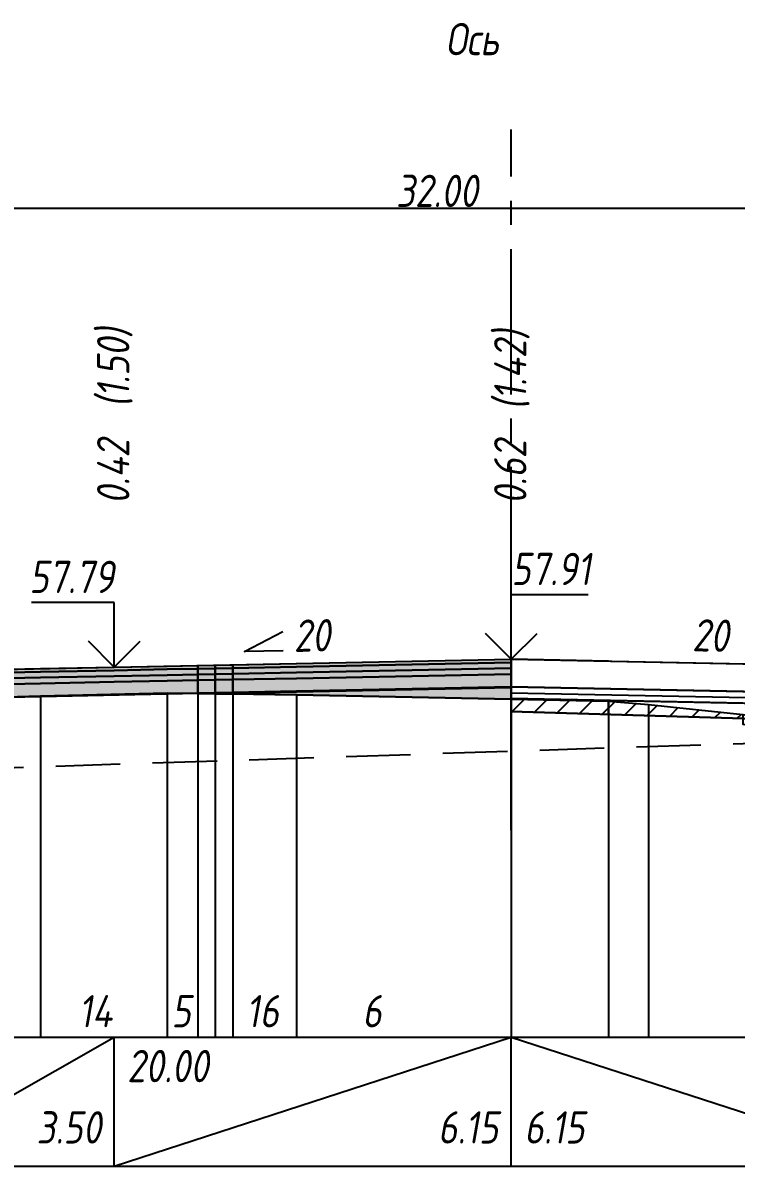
# Model space of a CAD drawing. Extents: x -717 to 1451, y -133302 to 233.
# Drawn here: x -209.5 to -154.2, y -73648.7 to -73560.1 of the extents above; entities that cross this region are included whole.
import ezdxf
from ezdxf.enums import TextEntityAlignment as Align

# ---------------------------------------------------------------- set-up
doc = ezdxf.new("R2010")
doc.units = 0
doc.linetypes.add('осевая2', pattern=[1.125, 0.75, -0.125, 0.125, -0.125])
doc.linetypes.add('штриховая', pattern=[0.75, 0.5, -0.25])
for name, color, linetype in [('Интерполированный поперечник', 2, 'Continuous'), ('Код_514', 1, 'Continuous'), ('Контур_0', 7, 'Continuous'), ('Контур_2521', 7, 'Continuous'), ('Контур_2660', 7, 'Continuous'), ('Контур_400', 7, 'Continuous'), ('Контур_508', 7, 'Continuous'), ('Контур_512', 7, 'Continuous'), ('Контур_513', 7, 'Continuous'), ('Красный поперечник', 1, 'Continuous'), ('Объём_2501', 7, 'Continuous'), ('Объём_2650', 7, 'Continuous'), ('Объём_2660', 7, 'Continuous'), ('Объём_2753', 7, 'Continuous'), ('Ось', 1, 'осевая2'), ('Откосы', 7, 'Continuous'), ('Отметки покрытия', 7, 'Continuous'), ('Рабочие отметки', 7, 'Continuous'), ('Рабочие отметки доп.', 7, 'Continuous'), ('Слои выравнивания', 7, 'Continuous'), ('Таблица', 7, 'Continuous'), ('Уклоны проезжей части', 7, 'Continuous'), ('Черный поперечник', 3, 'Continuous')]:
    doc.layers.add(name, color=color, linetype=linetype)
for name, color, linetype, true_color in [('Контур_2540', 2, 'Continuous', 0xffff00), ('Контур_2570', 7, 'Continuous', 0x80ff00), ('Контур_2725', 7, 'Continuous', 0x323232), ('Контур_2760', 7, 'Continuous', 0x323232), ('Контур_2761', 7, 'Continuous', 0x323232), ('Контур_2762', 7, 'Continuous', 0x323232), ('Контур_2763', 7, 'Continuous', 0x323232), ('Контур_2764', 7, 'Continuous', 0x323232), ('Контур_2765', 7, 'Continuous', 0x323232), ('Контур_402', 7, 'Continuous', 0xff6464), ('Объём_2500', 7, 'Continuous', 0xc0c0c0), ('Объём_2520', 7, 'Continuous', 0x80ffff), ('Объём_2540', 2, 'Continuous', 0xffff00), ('Объём_2600', 7, 'Continuous', 0x808000), ('Объём_2746', 2, 'Continuous', 0xffff00)]:
    doc.layers.add(name, color=color, linetype=linetype, true_color=true_color)
doc.styles.get("Standard").update_dxf_attribs({"font": 'txt', "height": 2.5})
doc.styles.add('М', font='romand.shx', dxfattribs={"width": 0.8, "oblique": 10, "height": 2.5})
doc.dimstyles.get("Standard").update_dxf_attribs({"dimtxt": 0.18, "dimasz": 0.18, "dimexe": 0.18, "dimexo": 0.0625, "dimgap": 0.09, "dimtad": 0, "dimtih": 1, "dimtoh": 1, "dimdec": 4, "dimzin": 0, "dimdsep": 46, "dimtxsty": 'Standard', "dimcen": 0.09, "dimadec": 0, "dimazin": 0, "dimtfac": 1, "dimtdec": 4, "dimtofl": 0, "dimtmove": 0, "dimatfit": 3, "dimfxl": 1, "dimtolj": 1, "dimtzin": 0, "dimarcsym": 0})

# ---------------------------------------------------------------- blocks, each defined once
blk = doc.blocks.new('_Oblique')
at = {"color": 0, "linetype": 'ByBlock', "lineweight": -2}
blk.add_line((-0.5, -0.5), (0.5, 0.5), dxfattribs=at)
blk = doc.blocks.new('*D3053')
at = {"color": 0, "lineweight": -2, "transparency": 16777216}
for p, q in [((-257.387, -73611.463), (-257.387, -73574.281)), ((-257.387, -73574.461), (-97.387, -73574.461)), ((-97.387, -73611.083), (-97.387, -73574.281))]:
    blk.add_line(p, q, dxfattribs=at)
at = {"layer": 'Defpoints', "color": 0, "transparency": 16777216}
for p in [(-97.387, -73574.461), (-257.387, -73611.526), (-97.387, -73611.146)]:
    blk.add_point(p, dxfattribs=at)
at = {"color": 0, "lineweight": -2, "transparency": 16777216, "rotation": 180}
blk.add_blockref('_Oblique', (-257.387, -73574.461), dxfattribs=at)
at = {"color": 0, "lineweight": -2, "transparency": 16777216}
blk.add_blockref('_Oblique', (-97.387, -73574.461), dxfattribs=at)
at = {"color": 0, "transparency": 16777216, "insert": (-177.387, -73573.121), "char_height": 2.5, "width": 0.9, "attachment_point": 5, "style": 'М'}
blk.add_mtext('\\A1;32.00', dxfattribs=at)

msp = doc.modelspace()

# ---------------------------------------------------------------- hatches: boundary and pattern name
at = {"layer": 'Объём_2600'}
h = msp.add_hatch(dxfattribs=at)
h.set_pattern_fill('ANSI31', color=6, scale=0.4)
h.set_pattern_definition([(45, (-374.491, 1.3376), (-0.898025612, 0.898025612), [])])
h.paths.add_polyline_path([(-153.695, -73613.986), (-171.637, -73613.448), (-171.637, -73612.499), (-164.102, -73612.651), (-161.007, -73612.909), (-153.695, -73613.669)])
at = {"layer": 'Слои выравнивания'}
for color, points in [(2, [(-211.774, -73610.201), (-208.093, -73610.127), (-202.387, -73610.013), (-198.289, -73609.931), (-195.913, -73609.884), (-195.913, -73610.134), (-198.289, -73610.181), (-202.387, -73610.263), (-208.093, -73610.377), (-211.774, -73610.451)]), (2, [(-195.913, -73609.884), (-194.56, -73609.857), (-194.56, -73610.107), (-195.913, -73610.134)]), (2, [(-194.56, -73609.857), (-193.206, -73609.83), (-193.206, -73610.08), (-194.56, -73610.107)]), (2, [(-193.206, -73609.83), (-188.276, -73609.731), (-171.637, -73609.398), (-171.637, -73609.648), (-188.276, -73609.981), (-193.206, -73610.08)]), (3, [(-193.206, -73610.08), (-188.276, -73609.981), (-171.637, -73609.648), (-171.637, -73610.098), (-188.276, -73610.431), (-193.206, -73610.53)]), (3, [(-211.774, -73610.451), (-208.093, -73610.377), (-202.387, -73610.263), (-198.289, -73610.181), (-195.913, -73610.134), (-195.913, -73610.584), (-198.289, -73610.631), (-202.387, -73610.713), (-208.093, -73610.827), (-211.774, -73610.901)]), (4, [(-211.774, -73610.901), (-208.093, -73610.827), (-202.387, -73610.713), (-198.289, -73610.631), (-195.913, -73610.584), (-195.913, -73611.034), (-198.289, -73611.081), (-202.387, -73611.163), (-208.093, -73611.277), (-211.774, -73611.351)]), (3, [(-195.913, -73610.134), (-194.56, -73610.107), (-194.56, -73610.557), (-195.913, -73610.584)]), (4, [(-195.913, -73610.584), (-194.56, -73610.557), (-194.56, -73611.007), (-195.913, -73611.034)]), (3, [(-194.56, -73610.107), (-193.206, -73610.08), (-193.206, -73610.53), (-194.56, -73610.557)]), (4, [(-194.56, -73610.557), (-193.206, -73610.53), (-193.206, -73610.98), (-194.56, -73611.007)]), (4, [(-193.206, -73610.53), (-188.276, -73610.431), (-171.637, -73610.098), (-171.637, -73610.548), (-188.276, -73610.881), (-193.206, -73610.98)]), (5, [(-193.206, -73610.98), (-188.276, -73610.881), (-171.637, -73610.548), (-171.637, -73611.548), (-188.276, -73611.881), (-193.206, -73611.98)]), (5, [(-211.774, -73611.351), (-208.093, -73611.277), (-202.387, -73611.163), (-198.289, -73611.081), (-195.913, -73611.034), (-195.913, -73612.034), (-198.289, -73612.081), (-202.387, -73612.163), (-208.093, -73612.277), (-211.774, -73612.351)]), (5, [(-195.913, -73611.034), (-194.56, -73611.007), (-194.56, -73612.007), (-195.913, -73612.034)]), (5, [(-194.56, -73611.007), (-193.206, -73610.98), (-193.206, -73611.98), (-194.56, -73612.007)]), (7, [(-193.206, -73611.98), (-188.276, -73611.881), (-171.637, -73611.548), (-171.637, -73611.598), (-188.276, -73611.931), (-193.206, -73612.03)]), (6, [(-193.206, -73612.03), (-188.276, -73611.931), (-171.637, -73611.598), (-171.637, -73612.499), (-188.276, -73612.163), (-193.206, -73612.08)]), (7, [(-195.913, -73612.034), (-194.56, -73612.007), (-194.56, -73612.057), (-195.913, -73612.084)]), (7, [(-194.56, -73612.007), (-193.206, -73611.98), (-193.206, -73612.03), (-194.56, -73612.057)]), (6, [(-194.56, -73612.057), (-193.206, -73612.03), (-193.206, -73612.08), (-194.56, -73612.107)])]:
    msp.add_hatch(color=color, dxfattribs=at).paths.add_polyline_path(points)

# ---------------------------------------------------------------- linework, layer by layer
at = {"layer": 'Интерполированный поперечник', "linetype": 'штриховая', "ltscale": 10, "flags": 128}
msp.add_lwpolyline([(-259.388, -73619.412), (-146.88, -73615.695)], dxfattribs=at)
at = {"layer": 'Код_514'}
for p, q in [((-219.887, -73648.662), (-202.387, -73638.662)), ((-202.387, -73648.662), (-202.387, -73638.662)), ((-202.387, -73648.662), (-171.637, -73638.662)), ((-171.637, -73648.662), (-171.637, -73638.662)), ((-171.637, -73638.662), (-140.887, -73648.662))]:
    msp.add_line(p, q, dxfattribs=at)
at = {"layer": 'Контур_0', "color": 18, "true_color": 0x000000, "flags": 128}
for points in [[(-140.887, -73610.013), (-107.387, -73610.683), (-107.387, -73612.833), (-171.637, -73611.548), (-171.637, -73609.398), (-140.887, -73610.013), (-140.887, -73610.013)], [(-140.887, -73612.163), (-105.887, -73612.863), (-104.969, -73613.782), (-171.637, -73612.448), (-171.637, -73611.548), (-140.887, -73612.163), (-140.887, -73612.163)]]:
    msp.add_lwpolyline(points, dxfattribs=at)
at = {"layer": 'Контур_2521', "color": 18, "true_color": 0x000000, "flags": 128}
msp.add_lwpolyline([(-171.637, -73611.998), (-105.428, -73613.322)], dxfattribs=at)
at = {"layer": 'Контур_2540', "flags": 128}
msp.add_lwpolyline([(-90.174, -73615.892), (-171.637, -73613.448), (-171.637, -73612.448), (-92.98, -73614.021), (-90.174, -73615.892), (-90.174, -73615.892)], dxfattribs=at)
at = {"layer": 'Контур_2570', "flags": 128}
msp.add_lwpolyline([(-230.527, -73612.888), (-208.093, -73612.246), (-198.289, -73611.993), (-188.276, -73612.163), (-171.637, -73612.499), (-164.102, -73612.651), (-161.007, -73612.909), (-153.695, -73613.669), (-153.695, -73614.419), (-148.776, -73615.308), (-146.88, -73615.695), (-138.659, -73613.13), (-135.096, -73612.223), (-133.108, -73612.713), (-127.121, -73614.128), (-106.474, -73614.287), (-104.815, -73614.203), (-61.849, -73612.803)], dxfattribs=at)
at = {"layer": 'Контур_2660', "flags": 128}
msp.add_lwpolyline([(-171.637, -73613.448), (-90.174, -73615.892)], dxfattribs=at)
at = {"layer": 'Контур_2725', "flags": 128}
msp.add_lwpolyline([(-230.527, -73612.888), (-223.373, -73612.683), (-219.887, -73612.613), (-217.574, -73612.567), (-217.574, -73612.517), (-211.774, -73612.401), (-211.774, -73612.351), (-208.093, -73612.277), (-202.387, -73612.163), (-198.289, -73612.081), (-195.913, -73612.034), (-195.913, -73612.084), (-194.56, -73612.057), (-194.56, -73612.107), (-193.206, -73612.08), (-188.276, -73612.163), (-171.637, -73612.499)], dxfattribs=at)
at = {"layer": 'Контур_2760', "flags": 128}
msp.add_lwpolyline([(-230.527, -73610.576), (-223.373, -73610.433), (-219.887, -73610.363), (-217.574, -73610.317), (-211.774, -73610.201), (-208.093, -73610.127), (-202.387, -73610.013), (-198.289, -73609.931), (-195.913, -73609.884), (-194.56, -73609.857), (-193.206, -73609.83), (-188.276, -73609.731), (-171.637, -73609.398)], dxfattribs=at)
at = {"layer": 'Контур_2761', "flags": 128}
msp.add_lwpolyline([(-230.527, -73610.826), (-223.373, -73610.683), (-219.887, -73610.613), (-217.574, -73610.567), (-211.774, -73610.451), (-208.093, -73610.377), (-202.387, -73610.263), (-198.289, -73610.181), (-195.913, -73610.134), (-194.56, -73610.107), (-193.206, -73610.08), (-188.276, -73609.981), (-171.637, -73609.648)], dxfattribs=at)
at = {"layer": 'Контур_2762', "flags": 128}
msp.add_lwpolyline([(-230.527, -73611.276), (-223.373, -73611.133), (-219.887, -73611.063), (-217.574, -73611.017), (-211.774, -73610.901), (-208.093, -73610.827), (-202.387, -73610.713), (-198.289, -73610.631), (-195.913, -73610.584), (-194.56, -73610.557), (-193.206, -73610.53), (-188.276, -73610.431), (-171.637, -73610.098)], dxfattribs=at)
at = {"layer": 'Контур_2763', "flags": 128}
msp.add_lwpolyline([(-230.527, -73611.726), (-223.373, -73611.583), (-219.887, -73611.513), (-217.574, -73611.467), (-211.774, -73611.351), (-208.093, -73611.277), (-202.387, -73611.163), (-198.289, -73611.081), (-195.913, -73611.034), (-194.56, -73611.007), (-193.206, -73610.98), (-188.276, -73610.881), (-171.637, -73610.548)], dxfattribs=at)
at = {"layer": 'Контур_2764', "flags": 128}
msp.add_lwpolyline([(-195.913, -73612.034), (-194.56, -73612.007), (-193.206, -73611.98), (-188.276, -73611.881), (-171.637, -73611.548)], dxfattribs=at)
at = {"layer": 'Контур_2765', "flags": 128}
msp.add_lwpolyline([(-194.56, -73612.057), (-193.206, -73612.03), (-188.276, -73611.931), (-171.637, -73611.598)], dxfattribs=at)
at = {"layer": 'Контур_400', "flags": 128}
for points in [[(-239.887, -73610.763), (-237.387, -73610.713), (-237.387, -73610.713), (-219.887, -73610.363), (-219.887, -73610.363), (-219.887, -73610.363), (-219.887, -73610.363), (-202.387, -73610.013), (-171.637, -73609.398)], [(-171.637, -73609.398), (-140.887, -73610.013), (-123.387, -73610.363), (-123.387, -73610.363), (-123.387, -73610.363), (-123.387, -73610.363), (-109.887, -73610.633), (-109.887, -73610.633), (-107.387, -73610.683)]]:
    msp.add_lwpolyline(points, dxfattribs=at)
at = {"layer": 'Контур_402', "flags": 128}
msp.add_lwpolyline([(-264.545, -73616.235), (-230.527, -73615.215), (-230.527, -73612.888), (-223.373, -73612.683), (-217.574, -73612.567), (-217.574, -73612.517), (-211.774, -73612.401), (-211.774, -73612.351), (-195.913, -73612.034), (-195.913, -73612.084), (-194.56, -73612.057), (-194.56, -73612.107), (-193.206, -73612.08), (-188.276, -73612.163), (-171.637, -73612.499), (-171.637, -73613.448), (-90.174, -73615.892)], dxfattribs=at)
at = {"layer": 'Контур_508', "flags": 128}
msp.add_lwpolyline([(-267.131, -73617.959), (-264.545, -73616.235), (-230.527, -73615.215), (-230.527, -73612.888), (-223.373, -73612.683), (-217.574, -73612.567), (-217.574, -73612.517), (-211.774, -73612.401), (-211.774, -73612.351), (-195.913, -73612.034), (-195.913, -73612.084), (-194.56, -73612.057), (-194.56, -73612.107), (-193.206, -73612.08), (-188.276, -73612.163), (-171.637, -73612.499), (-171.637, -73613.448), (-90.174, -73615.892), (-90.174, -73614.821), (-89.78, -73614.821), (-86.849, -73612.867)], dxfattribs=at)
at = {"layer": 'Контур_512', "flags": 128}
msp.add_lwpolyline([(-171.637, -73613.448), (-90.174, -73615.892), (-90.174, -73614.821), (-89.78, -73614.821), (-86.849, -73612.867)], dxfattribs=at)
at = {"layer": 'Контур_513', "flags": 128}
msp.add_lwpolyline([(-267.131, -73617.959), (-264.545, -73616.235), (-230.527, -73615.215), (-230.527, -73612.888), (-223.373, -73612.683), (-217.574, -73612.567), (-217.574, -73612.517), (-211.774, -73612.401), (-211.774, -73612.351), (-195.913, -73612.034), (-195.913, -73612.084), (-194.56, -73612.057), (-194.56, -73612.107), (-193.206, -73612.08), (-188.276, -73612.163), (-171.637, -73612.499), (-171.637, -73613.448), (-90.174, -73615.892), (-90.174, -73614.821), (-89.78, -73614.821), (-86.849, -73612.867)], dxfattribs=at)
at = {"layer": 'Красный поперечник'}
for p, q in [((-202.387, -73610.013), (-171.637, -73609.398)), ((-171.637, -73609.398), (-140.887, -73610.013)), ((-219.887, -73610.363), (-202.387, -73610.013)), ((-171.637, -73613.448), (-171.637, -73638.662))]:
    msp.add_line(p, q, dxfattribs=at)
at = {"layer": 'Объём_2500', "color": 18, "true_color": 0x000000, "flags": 128}
msp.add_lwpolyline([(-140.887, -73610.013), (-107.387, -73610.683), (-107.387, -73612.833), (-171.637, -73611.548), (-171.637, -73609.398), (-140.887, -73610.013), (-140.887, -73610.013)], dxfattribs=at)
at = {"layer": 'Объём_2501', "flags": 128}
for points in [[(-239.887, -73610.763), (-237.387, -73610.713), (-237.387, -73610.713), (-219.887, -73610.363), (-219.887, -73610.363), (-219.887, -73610.363), (-219.887, -73610.363), (-202.387, -73610.013), (-171.637, -73609.398)], [(-171.637, -73609.398), (-140.887, -73610.013), (-123.387, -73610.363), (-123.387, -73610.363), (-123.387, -73610.363), (-123.387, -73610.363), (-109.887, -73610.633), (-109.887, -73610.633), (-107.387, -73610.683)]]:
    msp.add_lwpolyline(points, dxfattribs=at)
at = {"layer": 'Объём_2520', "color": 250, "flags": 128}
msp.add_lwpolyline([(-140.887, -73612.163), (-105.887, -73612.863), (-104.969, -73613.782), (-171.637, -73612.448), (-171.637, -73611.548), (-140.887, -73612.163), (-140.887, -73612.163)], dxfattribs=at)
at = {"layer": 'Объём_2540', "flags": 128}
msp.add_lwpolyline([(-90.174, -73615.892), (-171.637, -73613.448), (-171.637, -73612.448), (-92.98, -73614.021), (-90.174, -73615.892), (-90.174, -73615.892)], dxfattribs=at)
at = {"layer": 'Объём_2650', "color": 6, "flags": 128}
msp.add_lwpolyline([(-153.695, -73613.986), (-171.637, -73613.448), (-171.637, -73612.499), (-164.102, -73612.651), (-161.007, -73612.909), (-153.695, -73613.669), (-153.695, -73613.986), (-153.695, -73613.986)], dxfattribs=at)
at = {"layer": 'Объём_2660', "flags": 128}
msp.add_lwpolyline([(-171.637, -73613.448), (-90.174, -73615.892)], dxfattribs=at)
at = {"layer": 'Объём_2746', "flags": 128}
msp.add_lwpolyline([(-161.007, -73612.909), (-153.695, -73613.669), (-153.695, -73613.986), (-164.102, -73613.674), (-164.102, -73612.651), (-161.007, -73612.909), (-161.007, -73612.909)], dxfattribs=at)
at = {"layer": 'Объём_2753', "flags": 128}
msp.add_lwpolyline([(-164.102, -73609.549), (-171.637, -73609.398)], dxfattribs=at)
at = {"layer": 'Ось', "ltscale": 15}
msp.add_line((-171.637, -73622.633), (-171.637, -73568.369), dxfattribs=at)
at = {"layer": 'Отметки покрытия', "color": 1}
for p, q in [((-171.637, -73609.398), (-171.637, -73604.398)), ((-171.637, -73604.398), (-165.687, -73604.398)), ((-202.387, -73605.013), (-208.787, -73605.013)), ((-202.387, -73610.013), (-202.387, -73605.013)), ((-202.387, -73610.013), (-204.387, -73608.013)), ((-202.387, -73610.013), (-200.387, -73608.013)), ((-171.637, -73609.398), (-173.637, -73607.398)), ((-171.637, -73609.398), (-169.637, -73607.398))]:
    msp.add_line(p, q, dxfattribs=at)
at = {"layer": 'Слои выравнивания'}
for p, q in [((-195.913, -73609.884), (-195.913, -73638.662)), ((-195.913, -73609.884), (-195.913, -73638.662)), ((-194.56, -73609.857), (-194.56, -73638.662)), ((-194.56, -73609.857), (-194.56, -73638.662)), ((-193.206, -73609.83), (-193.206, -73638.662)), ((-171.637, -73609.398), (-171.637, -73638.662))]:
    msp.add_line(p, q, dxfattribs=at)
at = {"layer": 'Слои выравнивания', "color": 2, "flags": 128}
for points in [[(-211.774, -73610.201), (-208.093, -73610.127), (-202.387, -73610.013), (-198.289, -73609.931), (-195.913, -73609.884), (-195.913, -73610.134), (-198.289, -73610.181), (-202.387, -73610.263), (-208.093, -73610.377), (-211.774, -73610.451)], [(-195.913, -73609.884), (-194.56, -73609.857), (-194.56, -73610.107), (-195.913, -73610.134)], [(-195.913, -73609.884), (-195.913, -73610.134)], [(-194.56, -73609.857), (-193.206, -73609.83), (-193.206, -73610.08), (-194.56, -73610.107)], [(-194.56, -73609.857), (-194.56, -73610.107)], [(-193.206, -73609.83), (-188.276, -73609.731), (-171.637, -73609.398), (-171.637, -73609.648), (-188.276, -73609.981), (-193.206, -73610.08)]]:
    msp.add_lwpolyline(points, close=True, dxfattribs=at)
at = {"layer": 'Слои выравнивания', "color": 3, "flags": 128}
for points in [[(-193.206, -73610.08), (-188.276, -73609.981), (-171.637, -73609.648), (-171.637, -73610.098), (-188.276, -73610.431), (-193.206, -73610.53)], [(-211.774, -73610.451), (-208.093, -73610.377), (-202.387, -73610.263), (-198.289, -73610.181), (-195.913, -73610.134), (-195.913, -73610.584), (-198.289, -73610.631), (-202.387, -73610.713), (-208.093, -73610.827), (-211.774, -73610.901)], [(-195.913, -73610.134), (-194.56, -73610.107), (-194.56, -73610.557), (-195.913, -73610.584)], [(-195.913, -73610.134), (-195.913, -73610.584)], [(-194.56, -73610.107), (-193.206, -73610.08), (-193.206, -73610.53), (-194.56, -73610.557)], [(-194.56, -73610.107), (-194.56, -73610.557)]]:
    msp.add_lwpolyline(points, close=True, dxfattribs=at)
at = {"layer": 'Слои выравнивания', "color": 4, "flags": 128}
for points in [[(-211.774, -73610.901), (-208.093, -73610.827), (-202.387, -73610.713), (-198.289, -73610.631), (-195.913, -73610.584), (-195.913, -73611.034), (-198.289, -73611.081), (-202.387, -73611.163), (-208.093, -73611.277), (-211.774, -73611.351)], [(-195.913, -73610.584), (-194.56, -73610.557), (-194.56, -73611.007), (-195.913, -73611.034)], [(-195.913, -73610.584), (-195.913, -73611.034)], [(-194.56, -73610.557), (-193.206, -73610.53), (-193.206, -73610.98), (-194.56, -73611.007)], [(-194.56, -73610.557), (-194.56, -73611.007)], [(-193.206, -73610.53), (-188.276, -73610.431), (-171.637, -73610.098), (-171.637, -73610.548), (-188.276, -73610.881), (-193.206, -73610.98)]]:
    msp.add_lwpolyline(points, close=True, dxfattribs=at)
at = {"layer": 'Слои выравнивания', "color": 5, "flags": 128}
for points in [[(-193.206, -73610.98), (-188.276, -73610.881), (-171.637, -73610.548), (-171.637, -73611.548), (-188.276, -73611.881), (-193.206, -73611.98)], [(-211.774, -73611.351), (-208.093, -73611.277), (-202.387, -73611.163), (-198.289, -73611.081), (-195.913, -73611.034), (-195.913, -73612.034), (-198.289, -73612.081), (-202.387, -73612.163), (-208.093, -73612.277), (-211.774, -73612.351)], [(-195.913, -73611.034), (-194.56, -73611.007), (-194.56, -73612.007), (-195.913, -73612.034)], [(-195.913, -73611.034), (-195.913, -73612.034)], [(-194.56, -73611.007), (-193.206, -73610.98), (-193.206, -73611.98), (-194.56, -73612.007)], [(-194.56, -73611.007), (-194.56, -73612.007)]]:
    msp.add_lwpolyline(points, close=True, dxfattribs=at)
at = {"layer": 'Слои выравнивания', "color": 7, "flags": 128}
for points in [[(-193.206, -73611.98), (-188.276, -73611.881), (-171.637, -73611.548), (-171.637, -73611.598), (-188.276, -73611.931), (-193.206, -73612.03)], [(-195.913, -73612.034), (-194.56, -73612.007), (-194.56, -73612.057), (-195.913, -73612.084)], [(-194.56, -73612.007), (-193.206, -73611.98), (-193.206, -73612.03), (-194.56, -73612.057)], [(-194.56, -73612.007), (-194.56, -73612.057)]]:
    msp.add_lwpolyline(points, close=True, dxfattribs=at)
at = {"layer": 'Слои выравнивания', "color": 6, "flags": 128}
for points in [[(-193.206, -73612.03), (-188.276, -73611.931), (-171.637, -73611.598), (-171.637, -73612.499), (-188.276, -73612.163), (-193.206, -73612.08)], [(-194.56, -73612.057), (-193.206, -73612.03), (-193.206, -73612.08), (-194.56, -73612.107)]]:
    msp.add_lwpolyline(points, close=True, dxfattribs=at)
at = {"layer": 'Таблица'}
for p, q in [((-292.131, -73638.662), (-61.849, -73638.662)), ((-292.131, -73648.662), (-61.849, -73648.662))]:
    msp.add_line(p, q, dxfattribs=at)
at = {"layer": 'Уклоны проезжей части', "color": 1, "flags": 128}
msp.add_lwpolyline([(-189.304, -73608.753), (-192.303, -73608.813), (-189.334, -73607.253)], dxfattribs=at)
at = {"layer": 'Черный поперечник', "color": 7}
for p, q in [((-208.093, -73612.246), (-208.093, -73638.662)), ((-198.289, -73611.993), (-198.289, -73638.662)), ((-188.276, -73612.163), (-188.276, -73638.662)), ((-171.637, -73612.499), (-171.637, -73638.662)), ((-164.102, -73612.651), (-164.102, -73638.662)), ((-161.007, -73612.909), (-161.007, -73638.662))]:
    msp.add_line(p, q, dxfattribs=at)
at = {"layer": 'Черный поперечник', "flags": 128}
msp.add_lwpolyline([(-230.527, -73612.888), (-208.093, -73612.246), (-198.289, -73611.993), (-188.276, -73612.163), (-171.637, -73612.499), (-164.102, -73612.651), (-161.007, -73612.909), (-153.695, -73613.669), (-148.776, -73614.558), (-146.88, -73614.945), (-138.659, -73612.38), (-135.096, -73611.473), (-133.108, -73611.963), (-127.121, -73613.378), (-106.474, -73613.537), (-104.815, -73613.453), (-61.849, -73612.053)], dxfattribs=at)

# ---------------------------------------------------------------- texts
at = {"layer": 'Код_514', "style": 'М', "oblique": 10, "width": 0.8}
msp.add_text('20.00', height=2.5, dxfattribs=at).set_placement((-201.387, -73639.662), align=Align.TOP_LEFT)
for s, p in [('3.50', (-203.387, -73647.662)), ('6.15', (-172.637, -73647.662))]:
    msp.add_text(s, height=2.5, dxfattribs=at).set_placement(p, align=Align.BOTTOM_RIGHT)
msp.add_text('6.15', height=2.5, dxfattribs=at).set_placement((-170.637, -73647.662), align=Align.BOTTOM_LEFT)
at = {"layer": 'Ось', "ltscale": 15, "style": 'М', "oblique": 10, "width": 0.8}
msp.add_text('Ось ', height=2.5, dxfattribs=at).set_placement((-173.997, -73563.369), align=Align.BOTTOM_CENTER)
at = {"layer": 'Откосы', "color": 1, "style": 'М', "oblique": 10, "width": 0.8}
for rotation, p in [(1.14576, (-187.032, -73609.562)), (358.85423, (-156.242, -73609.562))]:
    msp.add_text('20', height=2.5, rotation=rotation, dxfattribs=at).set_placement(p, align=Align.BOTTOM_CENTER)
at = {"layer": 'Отметки покрытия', "color": 1, "style": 'М', "oblique": 10, "width": 0.8}
msp.add_text('57.79', height=2.5, dxfattribs=at).set_placement((-202.387, -73605.021), align=Align.BOTTOM_RIGHT)
msp.add_text('57.91', height=2.5, dxfattribs=at).set_placement((-171.637, -73604.406), align=Align.BOTTOM_LEFT)
at = {"layer": 'Рабочие отметки', "color": 1, "style": 'М', "oblique": 10, "width": 0.8}
for s, p in [('0.42', (-202.465, -73597.383)), ('0.62', (-171.715, -73597.383))]:
    msp.add_text(s, height=2.5, rotation=90, dxfattribs=at).set_placement(p, align=Align.MIDDLE_LEFT)
at = {"layer": 'Рабочие отметки доп.', "color": 1, "style": 'М', "oblique": 10, "width": 0.8}
for s, p in [('(1.50)', (-202.465, -73589.883)), ('(1.42)', (-171.715, -73590.083))]:
    msp.add_text(s, height=2.5, rotation=90, dxfattribs=at).set_placement(p, align=Align.MIDDLE_LEFT)
at = {"layer": 'Слои выравнивания', "style": 'М', "oblique": 10, "width": 0.8}
for s, p in [('14', (-203.844, -73638.662)), ('5', (-197.199, -73638.662)), ('16', (-190.899, -73638.662)), ('6', (-182.421, -73638.662))]:
    msp.add_text(s, height=2.5, dxfattribs=at).set_placement(p, align=Align.BOTTOM_CENTER)

# ---------------------------------------------------------------- dimensions: what is measured, and where the dimension line sits
at = {"color": 5}
dim = msp.add_linear_dim(base=(-97.387, -73574.461), p1=(-257.387, -73611.526), p2=(-97.387, -73611.146), angle=180, dimstyle='Standard', override={"dimtxt": 2.5, "dimasz": 1, "dimtad": 1, "dimdec": 2, "dimlfac": 0.2, "dimtxsty": 'М', "dimblk1": 'Oblique', "dimblk2": 'Oblique', "dimsah": 1}, dxfattribs=at)
dim.commit()
dim.dimension.update_dxf_attribs({"geometry": '*D3053', "text_midpoint": (-177.387, -73573.121)})

doc.saveas('drawing.dxf')
